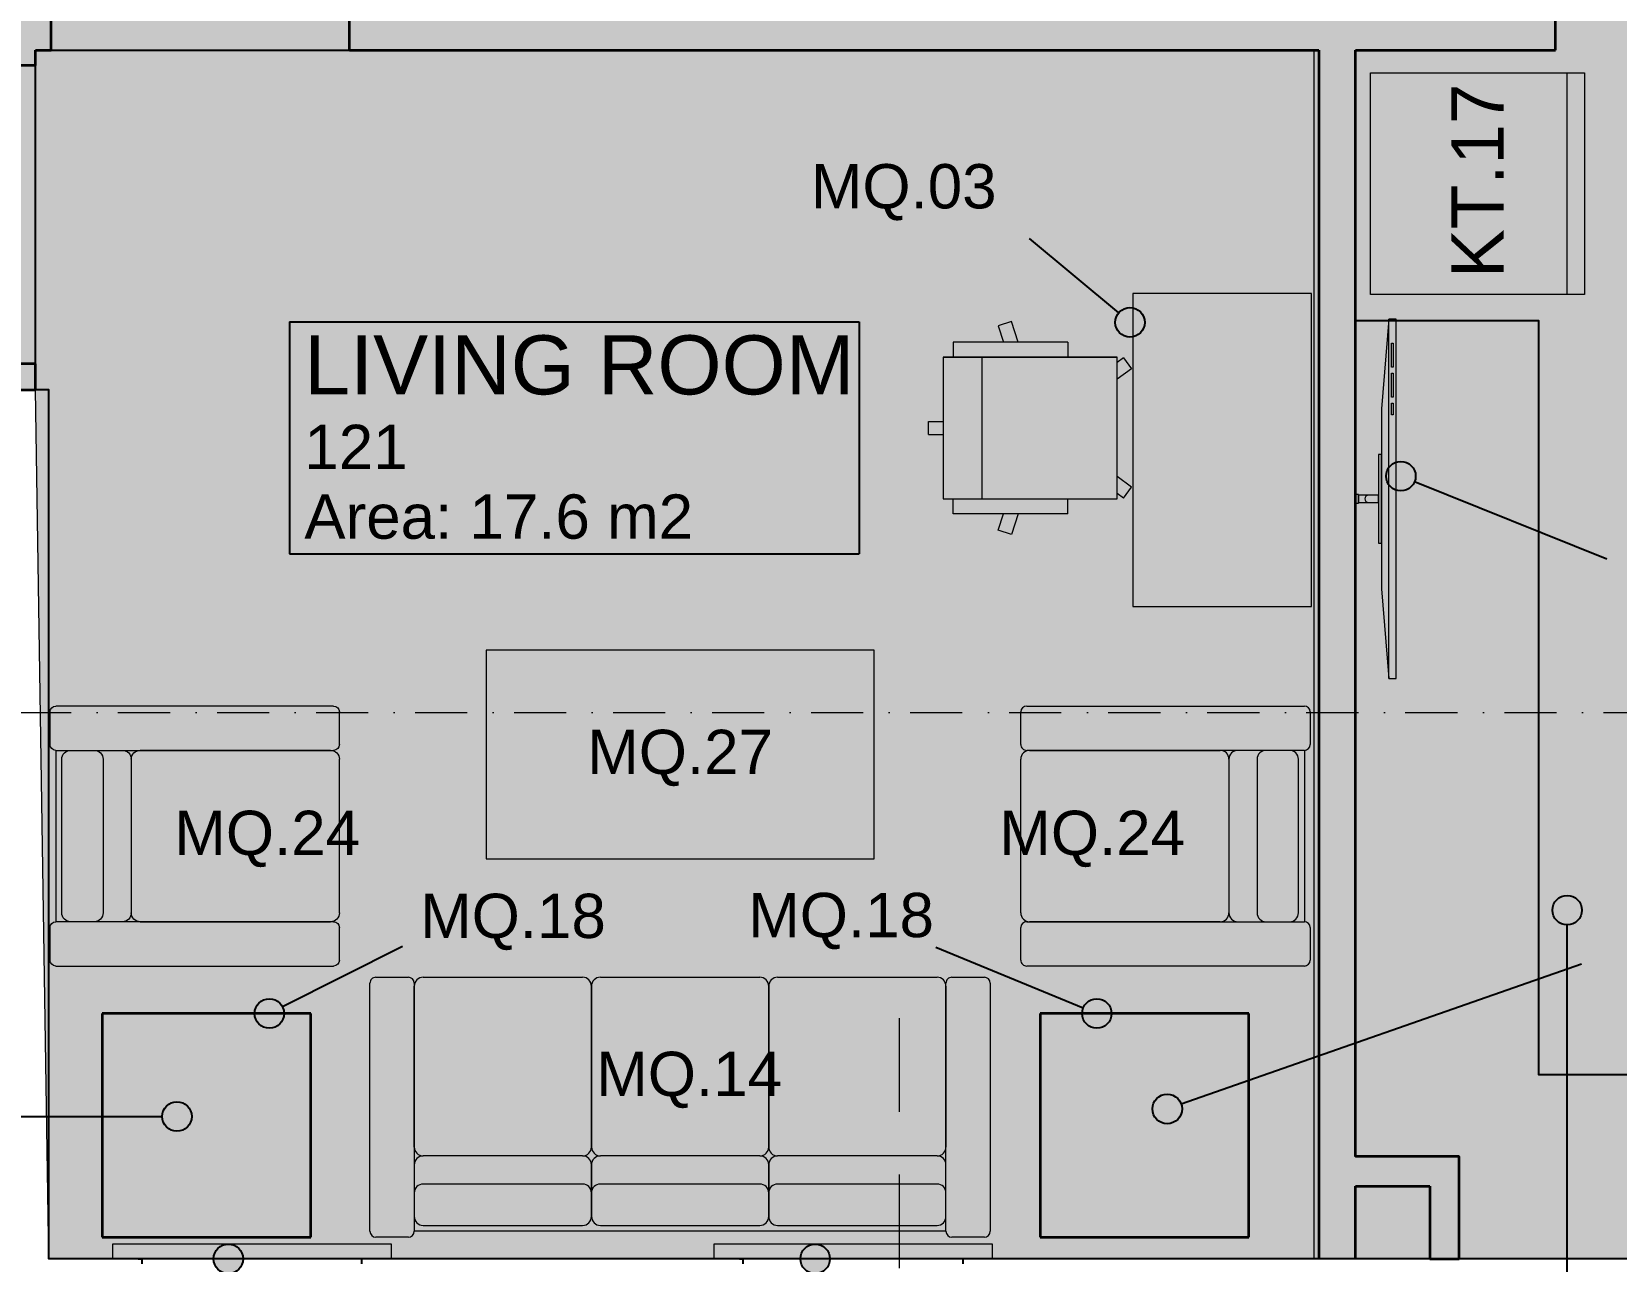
# Model space of a CAD drawing. Header units: millimetres. Extents: x -14278 to 101596, y -22378 to 34603.
# Drawn here: x 8442 to 13807, y 142 to 4304 of the extents above; entities that cross this region are included whole.
import ezdxf
from ezdxf.enums import TextEntityAlignment as Align

# ---------------------------------------------------------------- set-up
doc = ezdxf.new("R2010")
doc.units = ezdxf.units.MM
doc.header["$MEASUREMENT"] = 0
doc.linetypes.add('Dot & Dashed', pattern=[335.138881, 176.388884, -88.194442, 0, -70.555556])
doc.linetypes.add('Long Dashed', pattern=[529.166651, 317.499995, -211.666656])
for name, color, linetype in [('A-Ee_40_20-M_GeneralFFAndEInternalFixed', 7, 'Continuous'), ('A-Zz_20_10_90-T_TextFFEInternal', 7, 'Continuous'), ('A-Zz_50_10_90-P_BoundarySpace', 7, 'Continuous'), ('A-Zz_60_50_80-P_MarkerSection', 7, 'Continuous'), ('NewA-Ee_25_10-M_WallsExternal', 7, 'Continuous'), ('NewA-Ee_25_10-M_WallsInternal', 7, 'Continuous'), ('NewA-Ee_30_40-M_Floors', 7, 'Continuous'), ('NewA-Ee_30_60-M_Pavements', 7, 'Continuous'), ('NewA-Ee_40_20-M_GeneralFFAndEInternalCulinary', 7, 'Continuous'), ('NewA-Ee_40_20-M_GeneralFFAndEInternalFixed', 7, 'Continuous'), ('NewA-Ee_40_20-M_GeneralFFAndEInternalMovable', 7, 'Continuous'), ('NewA-SL-M_SpacesInternal', 7, 'Continuous'), ('NewA-Ss_30_25-M_CeilingAndSoffitSystems', 7, 'Continuous'), ('NewA-Zz_20_10_90-T_TextFFEInternal', 7, 'Continuous'), ('NewA-Zz_35_40_80-M_GridStructural', 7, 'Continuous'), ('NewA-Zz_50_10_70-P_BoundarySiteRed', 7, 'Continuous'), ('NewA-Zz_50_90_00-M_GrossInternal', 7, 'Continuous')]:
    doc.layers.add(name, color=color, linetype=linetype)
doc.styles.add('GENERATED_STYLE_1', font='')
doc.styles.get('GENERATED_STYLE_1').set_extended_font_data('Arial')

# ---------------------------------------------------------------- blocks, each defined once
blk = doc.blocks.new('BAR_119_19_1', base_point=(13074.2, -1043.6))
at = {"layer": 'NewA-SL-M_SpacesInternal', "color": 253, "linetype": 'Continuous', "lineweight": 13}
for p, q in [((13600.5, 6195.8), (13600.5, 4242)), ((12924.2, 4242), (12924.2, 496.7)), ((13600.5, 4242), (12924.2, 4242)), ((12924.2, 496.7), (13275, 496.7)), ((13275, 496.7), (13275, 150.3)), ((13275, 150.3), (15124.9, 150.3))]:
    blk.add_line(p, q, dxfattribs=at)
at = {"layer": 'NewA-SL-M_SpacesInternal', "color": 5, "lineweight": 70, "style": 'GENERATED_STYLE_1'}
for tag, height, p in [('ROOM_NAME', 200, (12428.2, -735.7)), ('ROOM_NUMBER', 150, (12428.2, -1038.6)), ('adj_text', 150, (12428.2, -1274.3))]:
    blk.add_attdef(tag, text='', height=height, dxfattribs=at).set_placement(p, align=Align.TOP_LEFT)
blk = doc.blocks.new('LIVING ROOM_121_20_1', base_point=(10279.5, 2968.8))
at = {"layer": 'NewA-SL-M_SpacesInternal', "color": 253, "linetype": 'Continuous', "lineweight": 13}
for p, q in [((12799.2, 4242), (8455.6, 4242)), ((8455.6, 4242), (8455.6, 3091.8)), ((12799.2, 150.3), (12799.2, 4242)), ((8455.6, 3091.8), (8500.3, 3091.8)), ((8500.3, 3091.8), (8500.3, 150.3)), ((8500.3, 150.3), (12799.2, 150.3))]:
    blk.add_line(p, q, dxfattribs=at)
at = {"layer": 'NewA-SL-M_SpacesInternal', "linetype": 'Continuous'}
for p, q in [((9315.2, 3322.4), (9315.2, 3008.1)), ((9315.2, 3322.4), (11243.9, 3322.4)), ((11243.9, 3322.4), (11243.9, 3008.1)), ((9315.2, 3008.1), (9315.2, 2772.4)), ((11243.9, 3008.1), (11243.9, 2772.4)), ((9315.2, 2772.4), (9315.2, 2536.6)), ((11243.9, 2772.4), (11243.9, 2536.6)), ((9315.2, 2536.6), (11243.9, 2536.6))]:
    blk.add_line(p, q, dxfattribs=at)
at = {"layer": 'NewA-SL-M_SpacesInternal', "color": 5, "lineweight": 70, "style": 'GENERATED_STYLE_1'}
for tag, height, p in [('ROOM_NAME', 200, (9365.2, 3276.6)), ('ROOM_NUMBER', 150, (9365.2, 2973.8)), ('adj_text', 150, (9365.2, 2738.1))]:
    blk.add_attdef(tag, text='', height=height, dxfattribs=at).set_placement(p, align=Align.TOP_LEFT)
blk = doc.blocks.new('Mesh_1_1', base_point=(14339.9, 34603))
at = {"layer": 'NewA-Ee_30_60-M_Pavements', "color": 254, "linetype": 'Continuous', "lineweight": 13, "flags": 128}
blk.add_lwpolyline([(14339.9, 34603, -0.414214), (42830.6, 6112.3, -0.414214), (14339.9, -22378.4, -0.414214), (-14150.7, 6112.3, -0.414214)], format="xyb", close=True, dxfattribs=at)
blk = doc.blocks.new('Slab_4_1', base_point=(11328, 15324.9))
at = {"layer": 'NewA-Ee_30_40-M_Floors', "linetype": 'Continuous', "lineweight": 13}
blk.add_hatch(color=254, dxfattribs=at).paths.add_polyline_path([(11328, 15324.9), (11328, 15099.7), (150.3, 15099.7), (150.3, 9350.5), (-124.9, 9350.5), (-124.9, 8300.5), (150.3, 8300.5), (150.3, 6700.3), (2050.3, 6700.3), (2050.3, 2150.3), (5499.7, 2150.3), (5499.7, 3091.8), (6214.3, 3091.8), (6214.3, 2766.8), (7714.3, 2766.8), (7714.3, 3091.8), (8455.6, 3091.8), (8500.3, 150.3), (16363.1, 150.3), (16363.1, -124.9), (17413.1, -124.9), (17413.1, 150.3), (27899.7, 150.3), (27899.7, 6700.3), (34699.7, 6700.3), (34699.7, 15099.7), (34639.4, 15099.7), (34639.4, 15324.9), (32809.4, 15324.9), (32809.4, 15099.7), (13158, 15099.7), (13158, 15324.9)])
at = {"layer": 'NewA-Ee_30_40-M_Floors', "color": 6, "linetype": 'Continuous', "lineweight": 13, "flags": 128}
blk.add_lwpolyline([(27899.7, 150.3), (17413.1, 150.3), (17413.1, -124.9), (16363.1, -124.9), (16363.1, 150.3), (8500.3, 150.3), (8455.6, 3091.8), (7714.3, 3091.8), (7714.3, 2766.8), (6214.3, 2766.8), (6214.3, 3091.8), (5499.7, 3091.8)], dxfattribs=at)
blk = doc.blocks.new('Slab_19_1', base_point=(12924.2, 4242))
at = {"layer": 'NewA-Ss_30_25-M_CeilingAndSoffitSystems', "linetype": 'Continuous', "lineweight": 0}
blk.add_hatch(color=255, dxfattribs=at).paths.add_polyline_path([(12924.2, 4242), (12924.2, 496.7), (13275, 496.7), (13275, 150.3), (15124.9, 150.3), (15124.9, 1222.6), (14759.3, 1222.6), (14759.3, 1347.6), (15110.7, 1347.6), (15110.9, 4248), (14759.3, 4248), (14759.3, 4371.8), (15124.9, 4371.8), (15124.9, 6192.8), (13600.5, 6192.8), (13600.5, 4242)])
at = {"layer": 'NewA-Ss_30_25-M_CeilingAndSoffitSystems', "color": 6, "linetype": 'Continuous', "lineweight": 13, "flags": 128}
blk.add_lwpolyline([(12924.2, 4242), (13600.5, 4242), (13600.5, 6192.8), (15124.9, 6192.8), (15124.9, 4371.8), (14759.3, 4371.8), (14759.3, 4248), (15110.9, 4248), (15110.7, 1347.6), (14759.3, 1347.6), (14759.3, 1222.6), (15124.9, 1222.6), (15124.9, 150.3), (13275, 150.3), (13275, 496.7), (12924.2, 496.7)], close=True, dxfattribs=at)
blk = doc.blocks.new('Slab_21_1', base_point=(8500.3, 150.3))
at = {"layer": 'NewA-Ss_30_25-M_CeilingAndSoffitSystems', "linetype": 'Continuous', "lineweight": 0}
blk.add_hatch(color=255, dxfattribs=at).paths.add_polyline_path([(8500.3, 150.3), (12783, 150.3), (12783, 4242), (8455.6, 4242), (8455.6, 3091.8), (8500.3, 3091.8)])
at = {"layer": 'NewA-Ss_30_25-M_CeilingAndSoffitSystems', "color": 6, "linetype": 'Continuous', "lineweight": 13, "flags": 128}
blk.add_lwpolyline([(8500.3, 150.3), (8500.3, 3091.8), (8455.6, 3091.8), (8455.6, 4242), (12783, 4242), (12783, 150.3)], close=True, dxfattribs=at)
blk = doc.blocks.new('Wall_7_1', base_point=(8350, 0))
at = {"layer": 'NewA-Ee_25_10-M_WallsExternal', "color": 92, "linetype": 'Continuous', "lineweight": 35}
for p, q in [((8045.2, -304.8), (8045.2, 3091.8)), ((8050, -300), (8050, 3091.8))]:
    blk.add_line(p, q, dxfattribs=at)
at = {"layer": 'NewA-Ee_25_10-M_WallsExternal', "color": 92, "linetype": 'Continuous', "lineweight": 35, "flags": 128}
for points in [[(8045.2, 3091.8), (7900.2, 3091.8)], [(7900.2, 3091.8), (7900.2, -449.8)], [(8350, 3091.8), (8050, 3091.8)]]:
    blk.add_lwpolyline(points, dxfattribs=at)
at = {"layer": 'NewA-Ee_25_10-M_WallsExternal', "linetype": 'Continuous', "flags": 128}
for points in [[(8420.4, 3091.8), (8350, 3091.8)], [(8483.9, 3091.8), (8420.4, 3091.8)], [(8500.3, 3091.8), (8483.9, 3091.8)], [(8500.3, 150.3), (8500.3, 3091.8)]]:
    blk.add_lwpolyline(points, dxfattribs=at)
blk = doc.blocks.new('Wall_40_1', base_point=(13600.4, 6700.3))
at = {"layer": 'NewA-Ee_25_10-M_WallsInternal', "color": 92, "linetype": 'Continuous', "lineweight": 35}
for p, q in [((13475.5, 5429), (13600.4, 5429)), ((13475.5, 4419), (13600.4, 4419))]:
    blk.add_line(p, q, dxfattribs=at)
at = {"layer": 'NewA-Ee_25_10-M_WallsInternal', "linetype": 'Continuous'}
for p, q in [((13475.5, 5429), (13475.5, 4419)), ((13600.4, 4419), (13600.4, 5429))]:
    blk.add_line(p, q, dxfattribs=at)
at = {"layer": 'NewA-Ee_25_10-M_WallsInternal', "color": 92, "linetype": 'Continuous', "lineweight": 35, "flags": 128}
for points in [[(13475.5, 6550.3), (13475.5, 6245.8)], [(13600.4, 6245.8), (13600.4, 6550.3)], [(13475.5, 6195.8), (13475.5, 5429)], [(13600.4, 5429), (13600.4, 6195.8)], [(13475.5, 4419), (13475.5, 4367)], [(13600.4, 4242), (13600.4, 4419)]]:
    blk.add_lwpolyline(points, dxfattribs=at)
blk = doc.blocks.new('Wall_41_1', base_point=(13600.5, 4242))
at = {"layer": 'NewA-Ee_25_10-M_WallsInternal', "color": 92, "linetype": 'Continuous', "lineweight": 35}
for p, q in [((8507.7, 4242), (8507.7, 4367)), ((9517.7, 4242), (9517.7, 4367))]:
    blk.add_line(p, q, dxfattribs=at)
at = {"layer": 'NewA-Ee_25_10-M_WallsInternal', "linetype": 'Continuous'}
blk.add_line((8507.7, 4242), (9517.7, 4242), dxfattribs=at)
at = {"layer": 'NewA-Ee_25_10-M_WallsInternal', "color": 92, "linetype": 'Continuous', "lineweight": 35, "flags": 128}
for points in [[(8455.6, 4242), (8507.7, 4242)], [(9517.7, 4242), (12799.2, 4242)], [(12924.2, 4242), (13600.5, 4242)]]:
    blk.add_lwpolyline(points, dxfattribs=at)
blk = doc.blocks.new('Wall_43_1', base_point=(8455.6, 4242))
at = {"layer": 'NewA-Ee_25_10-M_WallsInternal', "color": 92, "linetype": 'Continuous', "lineweight": 35}
for p, q in [((8455.6, 4189.9), (8330.6, 4189.9)), ((8455.6, 3179.9), (8330.6, 3179.9))]:
    blk.add_line(p, q, dxfattribs=at)
at = {"layer": 'NewA-Ee_25_10-M_WallsInternal', "linetype": 'Continuous'}
for p, q in [((8330.6, 4189.9), (8330.6, 3179.9)), ((8455.6, 3179.9), (8455.6, 4189.9))]:
    blk.add_line(p, q, dxfattribs=at)
at = {"layer": 'NewA-Ee_25_10-M_WallsInternal', "color": 92, "linetype": 'Continuous', "lineweight": 35, "flags": 128}
for points in [[(8330.6, 4242), (8330.6, 4189.9)], [(8455.6, 4189.9), (8455.6, 4242)], [(8330.6, 3179.9), (8330.6, 3091.8)], [(8455.6, 3091.8), (8455.6, 3179.9)], [(8330.6, 3091.8), (8455.6, 3091.8)]]:
    blk.add_lwpolyline(points, dxfattribs=at)
blk = doc.blocks.new('Wall_44_1', base_point=(12924.2, 4242))
at = {"layer": 'NewA-Ee_25_10-M_WallsInternal', "color": 92, "linetype": 'Continuous', "lineweight": 35, "flags": 128}
for points in [[(12799.2, 4242), (12799.2, 150.3)], [(12924.2, 496.7), (12924.2, 4242)], [(12924.2, 150.3), (12924.2, 396.7)]]:
    blk.add_lwpolyline(points, dxfattribs=at)
blk = doc.blocks.new('Wall_45_1', base_point=(12924.2, 496.7))
at = {"layer": 'NewA-Ee_25_10-M_WallsInternal', "color": 92, "linetype": 'Continuous', "lineweight": 35, "flags": 128}
for points in [[(13275, 496.7), (12924.2, 496.7)], [(12924.2, 396.7), (13175, 396.7)]]:
    blk.add_lwpolyline(points, dxfattribs=at)
blk = doc.blocks.new('Wall_46_1', base_point=(13275, 496.7))
at = {"layer": 'NewA-Ee_25_10-M_WallsInternal', "color": 92, "linetype": 'Continuous', "lineweight": 35, "flags": 128}
for points in [[(13275, 150.3), (13275, 496.7)], [(13175, 396.7), (13175, 150.3)], [(13175, 150.3), (13275, 150.3)]]:
    blk.add_lwpolyline(points, dxfattribs=at)
blk = doc.blocks.new('Wall_57_1', base_point=(16200, 0))
at = {"layer": 'NewA-Ee_25_10-M_WallsExternal', "linetype": 'Continuous'}
for p, q in [((8803, 150.3), (8816, 150.3)), ((8816, 133.9), (8816, 150.3)), ((9573, 150.3), (9560, 150.3)), ((9560, 133.9), (9560, 150.3)), ((10838.3, 150.3), (10851.3, 150.3)), ((10851.3, 133.9), (10851.3, 150.3)), ((11608.3, 150.3), (11595.3, 150.3)), ((11595.3, 133.9), (11595.3, 150.3))]:
    blk.add_line(p, q, dxfattribs=at)
at = {"layer": 'NewA-Ee_25_10-M_WallsExternal', "linetype": 'Continuous', "flags": 128}
for points in [[(8803, 150.3), (8500.3, 150.3)], [(10838.3, 150.3), (9573, 150.3)], [(12799.2, 150.3), (11608.3, 150.3)], [(16200, 150.3), (12924.2, 150.3)]]:
    blk.add_lwpolyline(points, dxfattribs=at)
blk = doc.blocks.new('Standard grid marker_2')
at = {"layer": 'NewA-Zz_35_40_80-M_GridStructural', "color": 6, "linetype": 'Dot & Dashed', "lineweight": 13}
blk.add_line((1000, 0), (40175.6, 0), dxfattribs=at)
at = {"layer": 'NewA-Zz_35_40_80-M_GridStructural', "style": 'GENERATED_STYLE_1'}
blk.add_attdef('AC_MarkerText_1', text='', height=250, dxfattribs=at).set_placement((41425.6, 14.3), align=Align.MIDDLE_CENTER)
blk = doc.blocks.new('Sofa 19')
at = {"layer": 'NewA-Ee_40_20-M_GeneralFFAndEInternalMovable', "color": 1, "linetype": 'Continuous', "lineweight": 18}
for p, q in [((20, 980), (130, 980)), ((750, 980), (860, 980)), ((0, 20), (0, 960)), ((150, 960), (150, 20)), ((150, 960), (730, 960)), ((700, 940), (180, 940)), ((730, 20), (730, 960)), ((880, 960), (880, 20)), ((150, 910), (150, 734.7)), ((730, 734.7), (730, 910)), ((180, 800), (700, 800)), ((180, 704.7), (700, 704.7)), ((180, 704.7), (700, 704.7)), ((150, 30), (150, 674.7)), ((730, 674.7), (730, 30)), ((130, 0), (20, 0)), ((700, 0), (180, 0)), ((860, 0), (750, 0))]:
    blk.add_line(p, q, dxfattribs=at)
for centre, radius, start, end in [((20, 960), 20, 90, 180), ((130, 960), 20, 0, 90), ((750, 960), 20, 90, 180), ((860, 960), 20, 0, 90), ((180, 910), 30, 90, 180), ((700, 910), 30, 0, 90), ((180, 830), 30, 180, 270), ((700, 830), 30, 270, 0), ((180, 734.7), 30, 180, 270), ((180, 674.7), 30, 90, 180), ((700, 734.7), 30, 270, 0), ((700, 674.7), 30, 0, 90), ((20, 20), 20, 180, 270), ((130, 20), 20, 270, 0), ((180, 30), 30, 180, 270), ((700, 30), 30, 270, 0), ((750, 20), 20, 180, 270), ((860, 20), 20, 270, 0)]:
    blk.add_arc(centre, radius, start, end, dxfattribs=at)
blk = doc.blocks.new('Rectangular Table 01 19')
at = {"layer": 'NewA-Ee_40_20-M_GeneralFFAndEInternalMovable', "color": 92, "linetype": 'Continuous', "lineweight": 35}
for p, q in [((706.4375, 757.2375), (0, 757.2375)), ((0, 757.2375), (0, 0)), ((706.4375, 0), (706.4375, 757.2375)), ((0, 0), (706.4375, 0))]:
    blk.add_line(p, q, dxfattribs=at)
blk = doc.blocks.new('Sofa 19_2')
at = {"layer": 'NewA-Ee_40_20-M_GeneralFFAndEInternalMovable', "color": 1, "linetype": 'Continuous', "lineweight": 18}
for p, q in [((0, 20), (0, 860)), ((20, 880), (130, 880)), ((150, 860), (150, 20)), ((150, 860), (1950, 860)), ((1950, 20), (1950, 860)), ((1970, 880), (2080, 880)), ((2100, 860), (2100, 20)), ((150, 810), (150, 634.7)), ((720, 840), (180, 840)), ((750, 634.7), (750, 810)), ((750, 810), (750, 634.7)), ((1320, 840), (780, 840)), ((1350, 634.7), (1350, 810)), ((1350, 810), (1350, 634.7)), ((1920, 840), (1380, 840)), ((1950, 634.7), (1950, 810)), ((180, 700), (720, 700)), ((780, 700), (1320, 700)), ((1380, 700), (1920, 700)), ((180, 604.7), (720, 604.7)), ((180, 604.7), (720, 604.7)), ((780, 604.7), (1320, 604.7)), ((780, 604.7), (1320, 604.7)), ((1380, 604.7), (1920, 604.7)), ((1380, 604.7), (1920, 604.7)), ((150, 30), (150, 574.7)), ((750, 574.7), (750, 30)), ((750, 30), (750, 574.7)), ((1350, 574.7), (1350, 30)), ((1350, 30), (1350, 574.7)), ((1950, 574.7), (1950, 30)), ((130, 0), (20, 0)), ((720, 0), (180, 0)), ((1320, 0), (780, 0)), ((1920, 0), (1380, 0)), ((2080, 0), (1970, 0))]:
    blk.add_line(p, q, dxfattribs=at)
for centre, radius, start, end in [((20, 860), 20, 90, 180), ((130, 860), 20, 0, 90), ((1970, 860), 20, 90, 180), ((2080, 860), 20, 0, 90), ((180, 810), 30, 90, 180), ((720, 810), 30, 0, 90), ((780, 810), 30, 90, 180), ((1320, 810), 30, 0, 90), ((1380, 810), 30, 90, 180), ((1920, 810), 30, 0, 90), ((180, 730), 30, 180, 270), ((720, 730), 30, 270, 0), ((780, 730), 30, 180, 270), ((1320, 730), 30, 270, 0), ((1380, 730), 30, 180, 270), ((1920, 730), 30, 270, 0), ((180, 634.7), 30, 180, 270), ((180, 574.7), 30, 90, 180), ((720, 634.7), 30, 270, 0), ((720, 574.7), 30, 0, 90), ((780, 634.7), 30, 180, 270), ((780, 574.7), 30, 90, 180), ((1320, 634.7), 30, 270, 0), ((1320, 574.7), 30, 0, 90), ((1380, 634.7), 30, 180, 270), ((1380, 574.7), 30, 90, 180), ((1920, 634.7), 30, 270, 0), ((1920, 574.7), 30, 0, 90), ((20, 20), 20, 180, 270), ((130, 20), 20, 270, 0), ((180, 30), 30, 180, 270), ((720, 30), 30, 270, 0), ((780, 30), 30, 180, 270), ((1320, 30), 30, 270, 0), ((1380, 30), 30, 180, 270), ((1920, 30), 30, 270, 0), ((1970, 20), 20, 180, 270), ((2080, 20), 20, 270, 0)]:
    blk.add_arc(centre, radius, start, end, dxfattribs=at)
blk = doc.blocks.new('Rectangular Table 01 19_2')
at = {"layer": 'NewA-Ee_40_20-M_GeneralFFAndEInternalMovable', "color": 1, "linetype": 'Continuous', "lineweight": 18}
for p, q in [((1312.8625, 706.4375), (0, 706.4375)), ((0, 706.4375), (0, 0)), ((1312.8625, 0), (1312.8625, 706.4375)), ((0, 0), (1312.8625, 0))]:
    blk.add_line(p, q, dxfattribs=at)
blk = doc.blocks.new('Flat Panel TV 19')
at = {"layer": 'NewA-Ee_40_20-M_GeneralFFAndEInternalFixed', "color": 1, "linetype": 'Continuous', "lineweight": 18}
for p, q in [((623.3, 137.5), (593.3, 137.5)), ((593.3, 137.5), (593.3, 127.5)), ((593.3, 127.5), (623.3, 127.5)), ((620.8, 127.5), (595.8, 127.5)), ((595.8, 127.5), (595.8, 60)), ((620.8, 60), (620.8, 127.5)), ((623.3, 127.5), (623.3, 137.5)), ((758.3, 60), (458.3, 60)), ((458.3, 60), (458.3, 50)), ((595.8, 60), (620.8, 60)), ((758.3, 50), (758.3, 60)), ((304.2, 50), (0, 25)), ((0, 25), (0, 0)), ((0, 25), (1216.6, 25)), ((0, 0), (1216.6, 0)), ((912.5, 50), (304.2, 50)), ((458.3, 50), (758.3, 50)), ((892.2, 10), (892.2, 16.2)), ((892.2, 16.2), (932.7, 16.2)), ((932.7, 10), (892.2, 10)), ((1216.6, 25), (912.5, 50)), ((932.7, 16.2), (932.7, 10)), ((953, 10), (953, 16.2)), ((953, 16.2), (1034.1, 16.2)), ((1034.1, 10), (953, 10)), ((1034.1, 16.2), (1034.1, 10)), ((1054.4, 10), (1054.4, 16.2)), ((1054.4, 16.2), (1135.5, 16.2)), ((1135.5, 10), (1054.4, 10)), ((1135.5, 16.2), (1135.5, 10)), ((1216.6, 0), (1216.6, 25))]:
    blk.add_line(p, q, dxfattribs=at)
blk.add_arc((608.3, 93.8), 12.5, 0, 180, dxfattribs=at)
blk = doc.blocks.new('Venetian Blind 19_2')
at = {"layer": 'NewA-Ee_40_20-M_GeneralFFAndEInternalFixed', "color": 1, "linetype": 'Continuous', "lineweight": 18}
for p, q in [((944, 50), (0, 50)), ((0, 50), (0, 0)), ((0, 0), (944, 0)), ((944, 0), (944, 50))]:
    blk.add_line(p, q, dxfattribs=at)
blk = doc.blocks.new('Refrigerator 19_3')
at = {"layer": 'NewA-Ee_40_20-M_GeneralFFAndEInternalCulinary', "color": 1, "linetype": 'Continuous', "lineweight": 18}
for p, q in [((750.9, 723.9), (0, 723.9)), ((0, 723.9), (0, 0)), ((750.9, 0), (750.9, 723.9)), ((0, 60), (750.9, 60)), ((0, 0), (750.9, 0))]:
    blk.add_line(p, q, dxfattribs=at)
at = {"layer": 'NewA-Ee_40_20-M_GeneralFFAndEInternalCulinary', "style": 'GENERATED_STYLE_1'}
blk.add_attdef('txt', text='', height=176.4, dxfattribs=at).set_placement((375.4, 372), align=Align.MIDDLE_CENTER)
blk = doc.blocks.new('Office Desk Rect 19')
at = {"layer": 'NewA-Ee_40_20-M_GeneralFFAndEInternalMovable', "color": 1, "linetype": 'Continuous', "lineweight": 18}
for p, q in [((1058.8625, 604.8375), (0, 604.8375)), ((0, 604.8375), (0, 0)), ((1058.8625, 0), (1058.8625, 604.8375)), ((0, 0), (1058.8625, 0))]:
    blk.add_line(p, q, dxfattribs=at)
blk = doc.blocks.new('Office Chair 04 19')
at = {"layer": 'NewA-Ee_40_20-M_GeneralFFAndEInternalMovable', "color": 1, "linetype": 'Continuous', "lineweight": 18}
for p, q in [((335.5, 682), (335.5, 632.6)), ((335.5, 682), (379.5, 682)), ((379.5, 682), (379.5, 632.6)), ((67.3, 210.1), (67.3, 598.2)), ((67.3, 598.2), (117.3, 598.2)), ((597.6, 632.6), (117.3, 632.6)), ((117.3, 632.6), (117.3, 43.3)), ((117.3, 632.6), (117.3, 43.3)), ((597.6, 632.6), (597.6, 43.3)), ((597.6, 43.3), (597.6, 632.6)), ((597.6, 632.6), (597.6, 43.3)), ((647.6, 598.2), (597.6, 598.2)), ((647.6, 210.1), (647.6, 598.2)), ((117.3, 501), (597.6, 501)), ((-3.2, 401.5), (11.5, 446.7)), ((11.5, 446.7), (67.3, 428.6)), ((703.4, 446.7), (647.6, 428.6)), ((718.1, 401.5), (703.4, 446.7)), ((67.3, 378.6), (-3.2, 401.5)), ((647.6, 378.6), (718.1, 401.5)), ((67.3, 210.1), (117.3, 210.1)), ((67.3, 210.1), (117.3, 210.1)), ((647.6, 210.1), (597.6, 210.1)), ((647.6, 210.1), (597.6, 210.1)), ((117.3, 43.3), (597.6, 43.3)), ((119.9, 21.7), (135.6, 43.3)), ((119.9, 21.7), (157.3, -5.4)), ((157.3, -5.4), (192.7, 43.3)), ((557.7, -5.4), (522.2, 43.3)), ((595, 21.7), (557.7, -5.4)), ((595, 21.7), (579.3, 43.3))]:
    blk.add_line(p, q, dxfattribs=at)
blk = doc.blocks.new('Line_38_1', base_point=(11502.7, 1205.2))
at = {"layer": 'NewA-Zz_20_10_90-T_TextFFEInternal', "linetype": 'Continuous'}
blk.add_hatch(color=256, dxfattribs=at).paths.add_polyline_path([(12098.1, 980.9), (12094.3, 1000), (12083.5, 1016.2), (12067.3, 1027.1), (12048.1, 1030.9), (12029, 1027.1), (12012.8, 1016.2), (12001.9, 1000), (11998.1, 980.9), (12001.9, 961.7), (12012.8, 945.5), (12029, 934.7), (12048.1, 930.9), (12067.3, 934.7), (12083.5, 945.5), (12094.3, 961.7)])
blk.add_line((11502.7, 1205.2), (12001.9, 999.9), dxfattribs=at)
blk.add_circle((12048.1, 980.9), 50, dxfattribs=at)
blk = doc.blocks.new('Line_39_1', base_point=(9698.1, 1208))
at = {"layer": 'NewA-Zz_20_10_90-T_TextFFEInternal', "linetype": 'Continuous'}
blk.add_hatch(color=256, dxfattribs=at).paths.add_polyline_path([(9296.9, 980.9), (9293.1, 1000), (9282.3, 1016.2), (9266, 1027.1), (9246.9, 1030.9), (9227.8, 1027.1), (9211.6, 1016.2), (9200.7, 1000), (9196.9, 980.9), (9200.7, 961.7), (9211.6, 945.5), (9227.8, 934.7), (9246.9, 930.9), (9266, 934.7), (9282.3, 945.5), (9293.1, 961.7)])
blk.add_line((9698.1, 1208), (9291.6, 1003.4), dxfattribs=at)
blk.add_circle((9246.9, 980.9), 50, dxfattribs=at)
blk = doc.blocks.new('Line_40_1', base_point=(7187.7, 632.3))
at = {"layer": 'NewA-Zz_20_10_90-T_TextFFEInternal', "linetype": 'Continuous'}
blk.add_hatch(color=256, dxfattribs=at).paths.add_polyline_path([(8984, 632.3), (8980.2, 651.4), (8969.4, 667.7), (8953.1, 678.5), (8934, 682.3), (8914.9, 678.5), (8898.7, 667.7), (8887.8, 651.4), (8884, 632.3), (8887.8, 613.2), (8898.7, 597), (8914.9, 586.1), (8934, 582.3), (8953.1, 586.1), (8969.4, 597), (8980.2, 613.2)])
blk.add_line((7187.7, 632.3), (8884, 632.3), dxfattribs=at)
blk.add_circle((8934, 632.3), 50, dxfattribs=at)
blk = doc.blocks.new('Line_41_1', base_point=(13688.9, 1147.9))
at = {"layer": 'NewA-Zz_20_10_90-T_TextFFEInternal', "linetype": 'Continuous'}
blk.add_hatch(color=256, dxfattribs=at).paths.add_polyline_path([(12336.5, 657.9), (12332.7, 677), (12321.8, 693.2), (12305.6, 704.1), (12286.5, 707.9), (12267.3, 704.1), (12251.1, 693.2), (12240.3, 677), (12236.5, 657.9), (12240.3, 638.8), (12251.1, 622.5), (12267.3, 611.7), (12286.5, 607.9), (12305.6, 611.7), (12321.8, 622.5), (12332.7, 638.8)])
blk.add_line((13688.9, 1147.9), (12333.7, 674.4), dxfattribs=at)
blk.add_circle((12286.5, 657.9), 50, dxfattribs=at)
blk = doc.blocks.new('Line_42_1', base_point=(11819.4, 3604.9))
at = {"layer": 'NewA-Zz_20_10_90-T_TextFFEInternal', "linetype": 'Continuous'}
blk.add_hatch(color=256, dxfattribs=at).paths.add_polyline_path([(12210.4, 3320.5), (12206.6, 3339.7), (12195.8, 3355.9), (12179.6, 3366.7), (12160.4, 3370.5), (12141.3, 3366.7), (12125.1, 3355.9), (12114.3, 3339.7), (12110.4, 3320.5), (12114.3, 3301.4), (12125.1, 3285.2), (12141.3, 3274.3), (12160.4, 3270.5), (12179.6, 3274.3), (12195.8, 3285.2), (12206.6, 3301.4)])
blk.add_line((11819.4, 3604.9), (12122, 3352.6), dxfattribs=at)
blk.add_circle((12160.4, 3320.5), 50, dxfattribs=at)
blk = doc.blocks.new('Line_53_1', base_point=(9338.2, -613.6))
at = {"layer": 'NewA-Zz_20_10_90-T_TextFFEInternal', "linetype": 'Continuous'}
blk.add_hatch(color=256, dxfattribs=at).paths.add_polyline_path([(9158, 150.3), (9154.2, 169.4), (9143.3, 185.6), (9127.1, 196.5), (9108, 200.3), (9088.8, 196.5), (9072.6, 185.6), (9061.8, 169.4), (9058, 150.3), (9061.8, 131.2), (9072.6, 114.9), (9088.8, 104.1), (9108, 100.3), (9127.1, 104.1), (9143.3, 114.9), (9154.2, 131.2)])
blk.add_line((9338.2, -613.6), (9122.4, 102.4), dxfattribs=at)
blk.add_circle((9108, 150.3), 50, dxfattribs=at)
blk = doc.blocks.new('Line_54_1', base_point=(11324.8, -613.6))
at = {"layer": 'NewA-Zz_20_10_90-T_TextFFEInternal', "linetype": 'Continuous'}
blk.add_hatch(color=256, dxfattribs=at).paths.add_polyline_path([(11144.6, 150.3), (11140.8, 169.4), (11130, 185.6), (11113.8, 196.5), (11094.6, 200.3), (11075.5, 196.5), (11059.3, 185.6), (11048.4, 169.4), (11044.6, 150.3), (11048.4, 131.2), (11059.3, 114.9), (11075.5, 104.1), (11094.6, 100.3), (11113.8, 104.1), (11130, 114.9), (11140.8, 131.2)])
blk.add_line((11324.8, -613.6), (11109.1, 102.4), dxfattribs=at)
blk.add_circle((11094.6, 150.3), 50, dxfattribs=at)
blk = doc.blocks.new('Line_63_1', base_point=(13774.4, 2518.8))
at = {"layer": 'A-Zz_20_10_90-T_TextFFEInternal', "linetype": 'Continuous'}
blk.add_hatch(color=256, dxfattribs=at).paths.add_polyline_path([(13127.4, 2799.9), (13123.6, 2819.1), (13112.7, 2835.3), (13096.5, 2846.1), (13077.4, 2849.9), (13058.3, 2846.1), (13042, 2835.3), (13031.2, 2819.1), (13027.4, 2799.9), (13031.2, 2780.8), (13042, 2764.6), (13058.3, 2753.8), (13077.4, 2749.9), (13096.5, 2753.8), (13112.7, 2764.6), (13123.6, 2780.8)])
blk.add_line((13774.4, 2518.8), (13123.8, 2781.2), dxfattribs=at)
blk.add_circle((13077.4, 2799.9), 50, dxfattribs=at)
blk = doc.blocks.new('Polyline_1_1', base_point=(13640.3, -690))
at = {"layer": 'A-Zz_50_10_90-P_BoundarySpace', "linetype": 'Continuous'}
blk.add_hatch(color=256, dxfattribs=at).paths.add_polyline_path([(13690.3, 1330.7), (13686.5, 1349.8), (13675.7, 1366.1), (13659.5, 1376.9), (13640.3, 1380.7), (13621.2, 1376.9), (13605, 1366.1), (13594.1, 1349.8), (13590.3, 1330.7), (13594.1, 1311.6), (13605, 1295.3), (13621.2, 1284.5), (13640.3, 1280.7), (13659.5, 1284.5), (13675.7, 1295.3), (13686.5, 1311.6)])
at = {"layer": 'A-Zz_50_10_90-P_BoundarySpace', "linetype": 'Continuous', "flags": 128}
blk.add_lwpolyline([(13640.3, -690), (13640.3, 1280.7)], dxfattribs=at)
at = {"layer": 'A-Zz_50_10_90-P_BoundarySpace', "linetype": 'Continuous'}
blk.add_circle((13640.3, 1330.7), 50, dxfattribs=at)
blk = doc.blocks.new('Cutting Plane_2_1', base_point=(11379.6, -2269))
at = {"layer": 'A-Zz_60_50_80-P_MarkerSection', "color": 6, "linetype": 'Long Dashed', "lineweight": 13}
blk.add_line((11379.6, -1469), (11379.6, 1143.6), dxfattribs=at)
blk = doc.blocks.new('Label_40_1', base_point=(10242.9, 935.8))
at = {"layer": 'A-Zz_20_10_90-T_TextFFEInternal', "insert": (10667.9, 851.5), "char_height": 150, "attachment_point": 2, "style": 'GENERATED_STYLE_1'}
blk.add_mtext('\\fArial|b0|i0|c0|p34;MQ.14\\fArial|b0|i0|c0|p34;\\fArial|b0|i0|c0|p34;\\fArial|b0|i0|c0|p34;\\fArial|b0|i0|c0|p34;\\fArial|b0|i0|c0|p34;\\fArial|b0|i0|c0|p34;\\fArial|b0|i0|c0|p34;\\fArial|b0|i0|c0|p34;\\fArial|b0|i0|c0|p34;\\fArial|b0|i0|c0|p34;\\fArial|b0|i0|c0|p34;\\fArial|b0|i0|c0|p34;\\fArial|b0|i0|c0|p34;\\fArial|b0|i0|c0|p34;\\fArial|b0|i0|c0|p34;\\fArial|b0|i0|c0|p34;\\fArial|b0|i0|c0|p34;\\fArial|b0|i0|c0|p34;\\fArial|b0|i0|c0|p34;\\fArial|b0|i0|c0|p34;\\fArial|b0|i0|c0|p34;\\fArial|b0|i0|c0|p34;\\fArial|b0|i0|c0|p34;\\fArial|b0|i0|c0|p34;\\fArial|b0|i0|c0|p34;\\fArial|b0|i0|c0|p34;\\fArial|b0|i0|c0|p34;\\fArial|b0|i0|c0|p34;\\fArial|b0|i0|c0|p34;}', dxfattribs=at)
blk = doc.blocks.new('Label_42_1', base_point=(10212.4, 2025.8))
at = {"layer": 'A-Zz_20_10_90-T_TextFFEInternal', "insert": (10637.4, 1941.5), "char_height": 150, "attachment_point": 2, "style": 'GENERATED_STYLE_1'}
blk.add_mtext('\\fArial|b0|i0|c0|p34;MQ.27\\fArial|b0|i0|c0|p34;\\fArial|b0|i0|c0|p34;\\fArial|b0|i0|c0|p34;\\fArial|b0|i0|c0|p34;\\fArial|b0|i0|c0|p34;\\fArial|b0|i0|c0|p34;\\fArial|b0|i0|c0|p34;\\fArial|b0|i0|c0|p34;\\fArial|b0|i0|c0|p34;\\fArial|b0|i0|c0|p34;\\fArial|b0|i0|c0|p34;\\fArial|b0|i0|c0|p34;\\fArial|b0|i0|c0|p34;\\fArial|b0|i0|c0|p34;\\fArial|b0|i0|c0|p34;\\fArial|b0|i0|c0|p34;\\fArial|b0|i0|c0|p34;\\fArial|b0|i0|c0|p34;\\fArial|b0|i0|c0|p34;\\fArial|b0|i0|c0|p34;\\fArial|b0|i0|c0|p34;\\fArial|b0|i0|c0|p34;\\fArial|b0|i0|c0|p34;\\fArial|b0|i0|c0|p34;\\fArial|b0|i0|c0|p34;\\fArial|b0|i0|c0|p34;\\fArial|b0|i0|c0|p34;\\fArial|b0|i0|c0|p34;\\fArial|b0|i0|c0|p34;}', dxfattribs=at)
blk = doc.blocks.new('Label_43_1', base_point=(8814.5, 1751.7))
at = {"layer": 'A-Zz_20_10_90-T_TextFFEInternal', "insert": (9239.5, 1667.4), "char_height": 150, "attachment_point": 2, "style": 'GENERATED_STYLE_1'}
blk.add_mtext('\\fArial|b0|i0|c0|p34;MQ.24\\fArial|b0|i0|c0|p34;\\fArial|b0|i0|c0|p34;\\fArial|b0|i0|c0|p34;\\fArial|b0|i0|c0|p34;\\fArial|b0|i0|c0|p34;\\fArial|b0|i0|c0|p34;\\fArial|b0|i0|c0|p34;\\fArial|b0|i0|c0|p34;\\fArial|b0|i0|c0|p34;\\fArial|b0|i0|c0|p34;\\fArial|b0|i0|c0|p34;\\fArial|b0|i0|c0|p34;\\fArial|b0|i0|c0|p34;\\fArial|b0|i0|c0|p34;\\fArial|b0|i0|c0|p34;\\fArial|b0|i0|c0|p34;\\fArial|b0|i0|c0|p34;\\fArial|b0|i0|c0|p34;\\fArial|b0|i0|c0|p34;\\fArial|b0|i0|c0|p34;\\fArial|b0|i0|c0|p34;\\fArial|b0|i0|c0|p34;\\fArial|b0|i0|c0|p34;\\fArial|b0|i0|c0|p34;\\fArial|b0|i0|c0|p34;\\fArial|b0|i0|c0|p34;\\fArial|b0|i0|c0|p34;\\fArial|b0|i0|c0|p34;\\fArial|b0|i0|c0|p34;}', dxfattribs=at)
blk = doc.blocks.new('Label_44_1', base_point=(11607.4, 1751.7))
at = {"layer": 'A-Zz_20_10_90-T_TextFFEInternal', "insert": (12032.4, 1667.4), "char_height": 150, "attachment_point": 2, "style": 'GENERATED_STYLE_1'}
blk.add_mtext('\\fArial|b0|i0|c0|p34;MQ.24\\fArial|b0|i0|c0|p34;\\fArial|b0|i0|c0|p34;\\fArial|b0|i0|c0|p34;\\fArial|b0|i0|c0|p34;\\fArial|b0|i0|c0|p34;\\fArial|b0|i0|c0|p34;\\fArial|b0|i0|c0|p34;\\fArial|b0|i0|c0|p34;\\fArial|b0|i0|c0|p34;\\fArial|b0|i0|c0|p34;\\fArial|b0|i0|c0|p34;\\fArial|b0|i0|c0|p34;\\fArial|b0|i0|c0|p34;\\fArial|b0|i0|c0|p34;\\fArial|b0|i0|c0|p34;\\fArial|b0|i0|c0|p34;\\fArial|b0|i0|c0|p34;\\fArial|b0|i0|c0|p34;\\fArial|b0|i0|c0|p34;\\fArial|b0|i0|c0|p34;\\fArial|b0|i0|c0|p34;\\fArial|b0|i0|c0|p34;\\fArial|b0|i0|c0|p34;\\fArial|b0|i0|c0|p34;\\fArial|b0|i0|c0|p34;\\fArial|b0|i0|c0|p34;\\fArial|b0|i0|c0|p34;\\fArial|b0|i0|c0|p34;\\fArial|b0|i0|c0|p34;}', dxfattribs=at)
blk = doc.blocks.new('Label_107_1', base_point=(10757.4, 1473.6))
at = {"layer": 'A-Zz_20_10_90-T_TextFFEInternal', "insert": (11182.4, 1389.3), "char_height": 150, "attachment_point": 2, "style": 'GENERATED_STYLE_1'}
blk.add_mtext('\\fArial|b0|i0|c0|p34;MQ.18\\fArial|b0|i0|c0|p34;\\fArial|b0|i0|c0|p34;\\fArial|b0|i0|c0|p34;\\fArial|b0|i0|c0|p34;\\fArial|b0|i0|c0|p34;\\fArial|b0|i0|c0|p34;\\fArial|b0|i0|c0|p34;\\fArial|b0|i0|c0|p34;\\fArial|b0|i0|c0|p34;\\fArial|b0|i0|c0|p34;\\fArial|b0|i0|c0|p34;\\fArial|b0|i0|c0|p34;\\fArial|b0|i0|c0|p34;\\fArial|b0|i0|c0|p34;\\fArial|b0|i0|c0|p34;\\fArial|b0|i0|c0|p34;\\fArial|b0|i0|c0|p34;\\fArial|b0|i0|c0|p34;\\fArial|b0|i0|c0|p34;\\fArial|b0|i0|c0|p34;\\fArial|b0|i0|c0|p34;\\fArial|b0|i0|c0|p34;\\fArial|b0|i0|c0|p34;\\fArial|b0|i0|c0|p34;\\fArial|b0|i0|c0|p34;\\fArial|b0|i0|c0|p34;\\fArial|b0|i0|c0|p34;\\fArial|b0|i0|c0|p34;\\fArial|b0|i0|c0|p34;}', dxfattribs=at)
blk = doc.blocks.new('Label_108_1', base_point=(9646.7, 1470.7))
at = {"layer": 'A-Zz_20_10_90-T_TextFFEInternal', "insert": (10071.7, 1386.4), "char_height": 150, "attachment_point": 2, "style": 'GENERATED_STYLE_1'}
blk.add_mtext('\\fArial|b0|i0|c0|p34;MQ.18\\fArial|b0|i0|c0|p34;\\fArial|b0|i0|c0|p34;\\fArial|b0|i0|c0|p34;\\fArial|b0|i0|c0|p34;\\fArial|b0|i0|c0|p34;\\fArial|b0|i0|c0|p34;\\fArial|b0|i0|c0|p34;\\fArial|b0|i0|c0|p34;\\fArial|b0|i0|c0|p34;\\fArial|b0|i0|c0|p34;\\fArial|b0|i0|c0|p34;\\fArial|b0|i0|c0|p34;\\fArial|b0|i0|c0|p34;\\fArial|b0|i0|c0|p34;\\fArial|b0|i0|c0|p34;\\fArial|b0|i0|c0|p34;\\fArial|b0|i0|c0|p34;\\fArial|b0|i0|c0|p34;\\fArial|b0|i0|c0|p34;\\fArial|b0|i0|c0|p34;\\fArial|b0|i0|c0|p34;\\fArial|b0|i0|c0|p34;\\fArial|b0|i0|c0|p34;\\fArial|b0|i0|c0|p34;\\fArial|b0|i0|c0|p34;\\fArial|b0|i0|c0|p34;\\fArial|b0|i0|c0|p34;\\fArial|b0|i0|c0|p34;\\fArial|b0|i0|c0|p34;}', dxfattribs=at)
blk = doc.blocks.new('Label_134_1', base_point=(10969.4, 3940.6))
at = {"layer": 'A-Zz_20_10_90-T_TextFFEInternal', "insert": (11394.4, 3856.3), "char_height": 150, "attachment_point": 2, "style": 'GENERATED_STYLE_1'}
blk.add_mtext('\\fArial|b0|i0|c0|p34;MQ.03\\fArial|b0|i0|c0|p34;\\fArial|b0|i0|c0|p34;\\fArial|b0|i0|c0|p34;\\fArial|b0|i0|c0|p34;\\fArial|b0|i0|c0|p34;\\fArial|b0|i0|c0|p34;\\fArial|b0|i0|c0|p34;\\fArial|b0|i0|c0|p34;\\fArial|b0|i0|c0|p34;\\fArial|b0|i0|c0|p34;\\fArial|b0|i0|c0|p34;\\fArial|b0|i0|c0|p34;\\fArial|b0|i0|c0|p34;\\fArial|b0|i0|c0|p34;\\fArial|b0|i0|c0|p34;\\fArial|b0|i0|c0|p34;\\fArial|b0|i0|c0|p34;\\fArial|b0|i0|c0|p34;\\fArial|b0|i0|c0|p34;\\fArial|b0|i0|c0|p34;\\fArial|b0|i0|c0|p34;\\fArial|b0|i0|c0|p34;\\fArial|b0|i0|c0|p34;\\fArial|b0|i0|c0|p34;\\fArial|b0|i0|c0|p34;\\fArial|b0|i0|c0|p34;\\fArial|b0|i0|c0|p34;\\fArial|b0|i0|c0|p34;\\fArial|b0|i0|c0|p34;}', dxfattribs=at)

msp = doc.modelspace()

# ---------------------------------------------------------------- hatches: boundary and pattern name
at = {"layer": 'A-Ee_40_20-M_GeneralFFAndEInternalFixed', "linetype": 'Continuous', "lineweight": 13}
msp.add_hatch(color=11, dxfattribs=at).paths.add_polyline_path([(14759.3, 1222.6), (15124.9, 1222.6), (15124.9, 150.3), (13275, 150.3), (13275, 496.7), (12924.2, 496.7), (12924.2, 3326.9), (13543.5, 3326.9), (13543.5, 774.5), (14759.3, 774.5)])
at = {"layer": 'NewA-Zz_50_90_00-M_GrossInternal', "linetype": 'Continuous', "lineweight": 140}
msp.add_hatch(color=1, dxfattribs=at).paths.add_polyline_path([(150.3, 15099.7), (34699.7, 15099.7), (34699.7, 6700.3), (27899.7, 6700.3), (27899.7, 150.3), (8500.3, 150.3), (8500.3, 3091.8), (5499.7, 3091.8), (5499.7, 2150.3), (2050.3, 2150.3), (2050.3, 6700.3), (150.3, 6700.3)])

# ---------------------------------------------------------------- linework, layer by layer
at = {"layer": 'A-Ee_40_20-M_GeneralFFAndEInternalFixed', "linetype": 'Continuous', "flags": 128}
msp.add_lwpolyline([(14759.3, 1222.6), (15124.9, 1222.6), (15124.9, 150.3), (13275, 150.3), (13275, 496.7), (12924.2, 496.7), (12924.2, 3326.9), (13543.5, 3326.9), (13543.5, 774.5), (14759.3, 774.5)], close=True, dxfattribs=at)
at = {"layer": 'NewA-Zz_50_10_70-P_BoundarySiteRed', "color": 1, "linetype": 'Continuous', "lineweight": 140}
msp.add_circle((14339.9, 6112.3), 28490.7, dxfattribs=at)
at = {"layer": 'NewA-Zz_50_90_00-M_GrossInternal', "linetype": 'Continuous', "flags": 128}
msp.add_lwpolyline([(150.3, 15099.7), (34699.7, 15099.7), (34699.7, 6700.3), (27899.7, 6700.3), (27899.7, 150.3), (8500.3, 150.3), (8500.3, 3091.8), (5499.7, 3091.8), (5499.7, 2150.3), (2050.3, 2150.3), (2050.3, 6700.3), (150.3, 6700.3)], close=True, dxfattribs=at)

# ---------------------------------------------------------------- block references
at = {"layer": 'A-Zz_20_10_90-T_TextFFEInternal', "color": 6, "linetype": 'Continuous', "lineweight": 13}
for name, p in [('Label_134_1', (10969.4, 3940.6)), ('Label_42_1', (10212.4, 2025.8)), ('Label_43_1', (8814.5, 1751.7)), ('Label_44_1', (11607.4, 1751.7)), ('Label_108_1', (9646.7, 1470.7)), ('Label_107_1', (10757.4, 1473.6)), ('Label_40_1', (10242.9, 935.8))]:
    msp.add_blockref(name, p, dxfattribs=at)
at = {"layer": 'A-Zz_20_10_90-T_TextFFEInternal', "linetype": 'Continuous'}
msp.add_blockref('Line_63_1', (13774.4, 2518.8), dxfattribs=at)
at = {"layer": 'A-Zz_50_10_90-P_BoundarySpace', "linetype": 'Continuous'}
msp.add_blockref('Polyline_1_1', (13640.3, -690), dxfattribs=at)
at = {"layer": 'A-Zz_60_50_80-P_MarkerSection', "color": 6, "lineweight": 13}
msp.add_blockref('Cutting Plane_2_1', (11379.6, -2269), dxfattribs=at)
at = {"layer": 'NewA-Ee_25_10-M_WallsExternal', "color": 92, "lineweight": 35}
for name, p in [('Wall_7_1', (8350, 0)), ('Wall_57_1', (16200, 0))]:
    msp.add_blockref(name, p, dxfattribs=at)
at = {"layer": 'NewA-Ee_25_10-M_WallsInternal', "color": 92, "lineweight": 35}
for name, p in [('Wall_40_1', (13600.5, 6700.3)), ('Wall_41_1', (13600.5, 4242)), ('Wall_43_1', (8455.6, 4242)), ('Wall_44_1', (12924.2, 4242)), ('Wall_45_1', (12924.2, 496.7)), ('Wall_46_1', (13275, 496.7))]:
    msp.add_blockref(name, p, dxfattribs=at)
at = {"layer": 'NewA-Ee_30_40-M_Floors', "color": 6, "linetype": 'Continuous', "lineweight": 13}
msp.add_blockref('Slab_4_1', (11328, 15324.9), dxfattribs=at)
at = {"layer": 'NewA-Ee_30_60-M_Pavements', "color": 254, "lineweight": 13}
msp.add_blockref('Mesh_1_1', (14339.9, 34603), dxfattribs=at)
at = {"layer": 'NewA-Ee_40_20-M_GeneralFFAndEInternalCulinary', "color": 6, "linetype": 'Continuous', "lineweight": 13}
ref = msp.add_blockref('Refrigerator 19_3', (13698.9, 4165.4), dxfattribs=dict(at, xscale=-1, zscale=1000, rotation=90))
ref.add_attrib('txt', 'KT.17', dxfattribs={"color": 7, "height": 176.39, "rotation": 90, "style": 'GENERATED_STYLE_1'}).set_placement((13336.9, 3800), align=Align.MIDDLE_CENTER)
at = {"layer": 'NewA-Ee_40_20-M_GeneralFFAndEInternalFixed', "color": 6, "linetype": 'Continuous', "lineweight": 13, "zscale": 1000, "rotation": 90}
msp.add_blockref('Flat Panel TV 19', (13061.7, 2114.8), dxfattribs=at)
at = {"layer": 'NewA-Ee_40_20-M_GeneralFFAndEInternalFixed', "color": 6, "linetype": 'Continuous', "lineweight": 13, "zscale": 1000}
for p in [(8716, 150.3), (10751.3, 150.3)]:
    msp.add_blockref('Venetian Blind 19_2', p, dxfattribs=at)
at = {"layer": 'NewA-Ee_40_20-M_GeneralFFAndEInternalMovable', "color": 6, "linetype": 'Continuous', "lineweight": 13, "zscale": 1000}
for name, p, rotation in [('Office Desk Rect 19', (12170.1, 3417.7), 270), ('Office Chair 04 19', (12160.4, 2605.5), 90), ('Sofa 19', (11790.7, 2021.7), 270), ('Sofa 19_2', (11687.4, 1103.6), 180)]:
    msp.add_blockref(name, p, dxfattribs=dict(at, rotation=rotation))
for name, p in [('Rectangular Table 01 19_2', (9981, 1504.8)), ('Rectangular Table 01 19', (8680.8, 223.6)), ('Rectangular Table 01 19', (11855.8, 223.6))]:
    msp.add_blockref(name, p, dxfattribs=at)
at = {"layer": 'NewA-Ee_40_20-M_GeneralFFAndEInternalMovable', "color": 6, "linetype": 'Continuous', "lineweight": 13, "xscale": -1, "zscale": 1000, "rotation": 90}
msp.add_blockref('Sofa 19', (9484.1, 2021.7), dxfattribs=at)
at = {"layer": 'NewA-SL-M_SpacesInternal', "linetype": 'Continuous'}
msp.add_blockref('BAR_119_19_1', (13074.2, -1043.6), dxfattribs=at)
msp.add_blockref('LIVING ROOM_121_20_1', (10279.5, 2968.8), dxfattribs=at).add_auto_attribs({'ROOM_NAME': 'LIVING ROOM', 'ROOM_NUMBER': '121', 'adj_text': 'Area: 17.6 m2'})
at = {"layer": 'NewA-Ss_30_25-M_CeilingAndSoffitSystems', "color": 6, "linetype": 'Continuous', "lineweight": 13}
for name, p in [('Slab_19_1', (12924.2, 4242)), ('Slab_21_1', (8500.3, 150.3))]:
    msp.add_blockref(name, p, dxfattribs=at)
at = {"layer": 'NewA-Zz_20_10_90-T_TextFFEInternal', "linetype": 'Continuous'}
for name, p in [('Line_42_1', (11819.4, 3604.9)), ('Line_39_1', (9698.1, 1208)), ('Line_38_1', (11502.7, 1205.2)), ('Line_41_1', (13688.9, 1147.9)), ('Line_40_1', (7187.7, 632.3)), ('Line_53_1', (9338.2, -613.6)), ('Line_54_1', (11324.8, -613.6))]:
    msp.add_blockref(name, p, dxfattribs=at)
at = {"layer": 'NewA-Zz_35_40_80-M_GridStructural', "color": 1, "linetype": 'Continuous', "lineweight": 18, "zscale": 1000}
msp.add_blockref('Standard grid marker_2', (-1652.3, 2000), dxfattribs=at)

doc.saveas('drawing.dxf')
